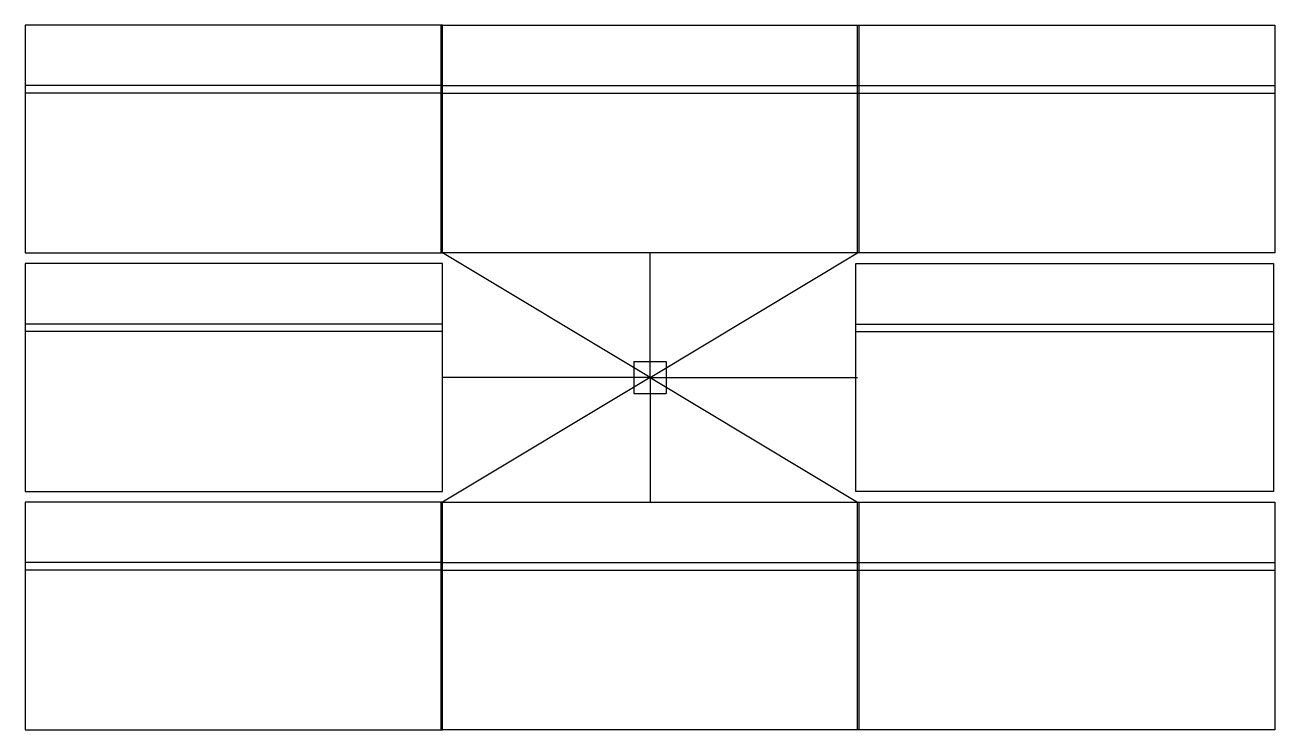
# Model space of a CAD drawing. Header units: metres. Extents: x -58 to 58, y -33 to 33.
import ezdxf

# ---------------------------------------------------------------- set-up
doc = ezdxf.new("R2010")
doc.units = ezdxf.units.M
doc.header["$MEASUREMENT"] = 0
doc.layers.add('BM', color=7, linetype='CONTINUOUS')

msp = doc.modelspace()

# ---------------------------------------------------------------- linework, layer by layer
at = {"layer": 'BM', "color": 3}
for points in [[(-19.31, 32.82), (-58.2, 32.82), (-58.2, 11.61), (-19.31, 11.61)], [(-19.45, 32.82), (19.45, 32.82), (19.45, 11.61), (-19.45, 11.61)], [(19.31, 32.82), (58.2, 32.82), (58.2, 11.61), (19.31, 11.61)], [(-19.31, 10.61), (-58.2, 10.61), (-58.2, -10.61), (-19.31, -10.61)], [(19.17, 10.61), (58.06, 10.61), (58.06, -10.61), (19.17, -10.61)], [(-19.31, -11.61), (-58.2, -11.61), (-58.2, -32.82), (-19.31, -32.82)], [(-19.45, -11.61), (19.45, -11.61), (19.45, -32.82), (-19.45, -32.82)], [(19.31, -11.61), (58.2, -11.61), (58.2, -32.82), (19.31, -32.82)]]:
    msp.add_lwpolyline(points, close=True, dxfattribs=at)
for points in [[(-19.31, 27.19), (-58.2, 27.19)], [(-19.45, 27.19), (19.45, 27.19)], [(19.31, 27.19), (58.2, 27.19)], [(-19.31, 26.48), (-58.2, 26.48)], [(-19.45, 26.48), (19.45, 26.48)], [(19.31, 26.48), (58.2, 26.48)], [(0, 0), (-19.31, 11.61)], [(0, 0), (19.31, 11.61)], [(0, 0), (0, 11.61)], [(-19.31, 4.97), (-58.2, 4.97)], [(19.17, 4.97), (58.06, 4.97)], [(-19.31, 4.27), (-58.2, 4.27)], [(19.17, 4.27), (58.06, 4.27)], [(-1.5, 1.5), (1.5, 1.5)], [(-1.5, 1.5), (-1.5, -1.5)], [(1.5, 1.5), (1.5, -1.5)], [(0, 0), (-19.31, -11.61)], [(0, 0), (-19.31, 0)], [(0, 0), (19.31, -11.61)], [(0, 0), (0, -11.61)], [(0, 0), (19.31, 0)], [(-1.5, -1.5), (1.5, -1.5)], [(-19.31, -17.24), (-58.2, -17.24)], [(-19.45, -17.24), (19.45, -17.24)], [(19.31, -17.24), (58.2, -17.24)], [(-19.31, -17.94), (-58.2, -17.94)], [(-19.45, -17.94), (19.45, -17.94)], [(19.31, -17.94), (58.2, -17.94)]]:
    msp.add_lwpolyline(points, dxfattribs=at)
msp.add_point((0, 0), dxfattribs=at)

doc.saveas('drawing.dxf')
